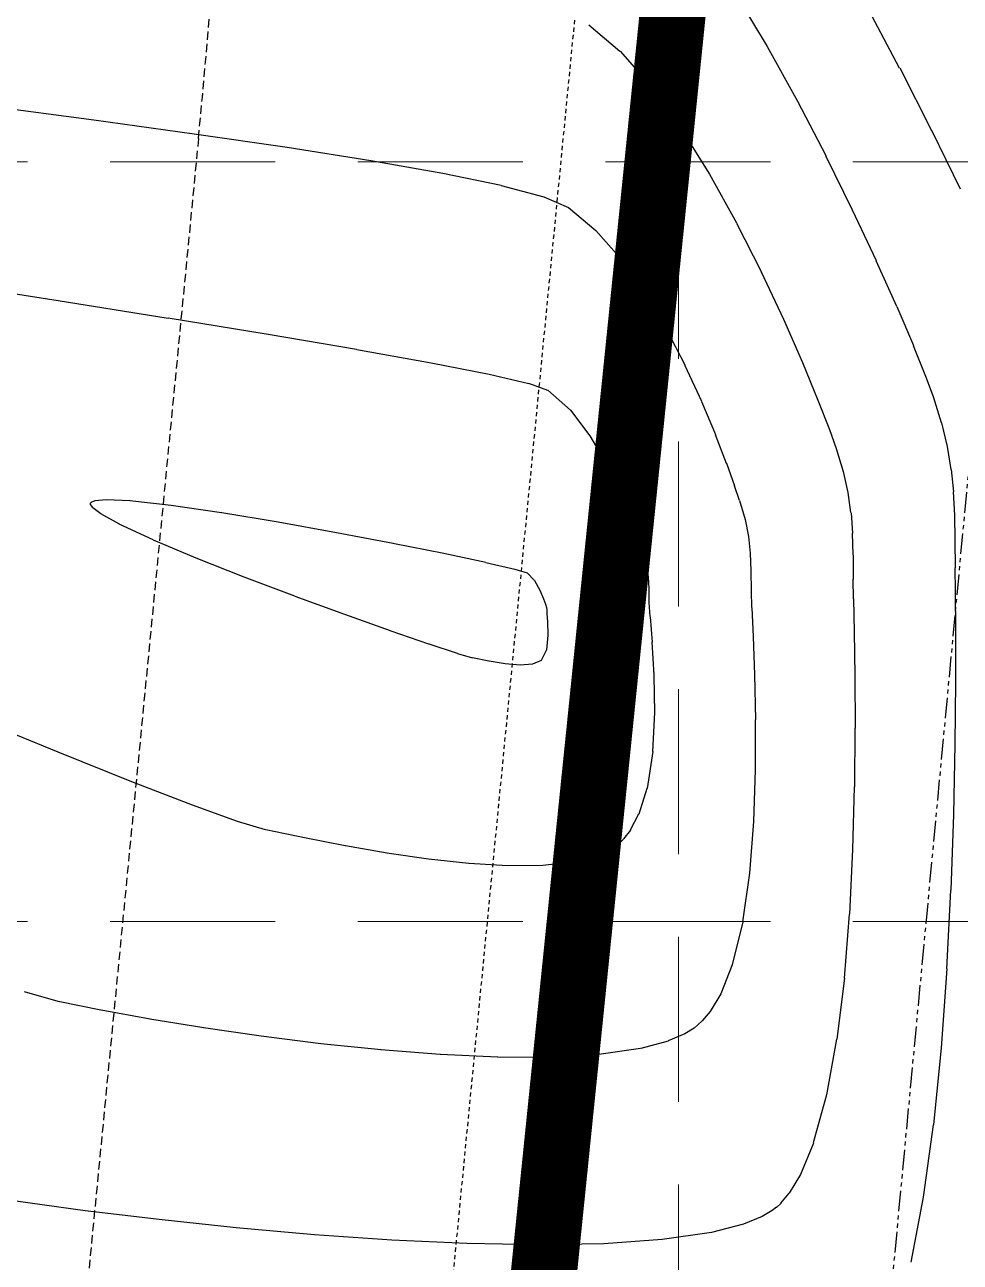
# Model space of a CAD drawing. Header units: inches. Extents: x 6967 to 7890, y 13663 to 15138.
# Drawn here: x 7754.01 to 7782.34, y 14712.21 to 14749.69 of the extents above; entities that cross this region are included whole.
import ezdxf

# ---------------------------------------------------------------- set-up
doc = ezdxf.new("R2010")
doc.units = ezdxf.units.IN
doc.header["$MEASUREMENT"] = 0
for name, pattern in [('DASHED', [0.75, 0.5, -0.25]), ('HIDDEN', [0.375, 0.25, -0.125]), ('xGWI003pt$0$HIDDEN2', [0.1875, 0.125, -0.0625]), ('xGWI003pt$0$PHANTOM2', [1.25, 0.625, -0.125, 0.125, -0.125, 0.125, -0.125]), ('XGWI003WS$0$DASHED2', [0.375, 0.25, -0.125])]:
    doc.linetypes.add(name, pattern=pattern)
for name, color, linetype in [('EC', 35, 'Continuous'), ('GRID', 254, 'HIDDEN'), ('LIMITS OF DISTURBANCE', 1, 'HIDDEN'), ('xGWI003pt$0$C-EASE-SSWR-N', 7, 'xGWI003pt$0$HIDDEN2'), ('xGWI003pt$0$ROW', 3, 'xGWI003pt$0$PHANTOM2'), ('XGWI003WS$0$C-SSWR-MAIN-N', 3, 'XGWI003WS$0$DASHED2')]:
    doc.layers.add(name, color=color, linetype=linetype)

msp = doc.modelspace()

# ---------------------------------------------------------------- linework, layer by layer
at = {"layer": 'EC', "color": 35, "extrusion": (0.857982, 0.51368, 0), "elevation": 14248.371}
msp.add_lwpolyline([(8661.627, 658), (8659.776, 658)], dxfattribs=at)
at = {"layer": 'EC', "color": 35, "extrusion": (0.88372, 0.468016, 0), "elevation": 13778.262}
msp.add_lwpolyline([(9394.256, 659), (9392.049, 659)], dxfattribs=at)
at = {"layer": 'EC', "color": 35, "extrusion": (-0.646702, -0.762743, 0), "elevation": -16275.801}
msp.add_lwpolyline([(-3611.311, 657), (-3610.077, 657)], dxfattribs=at)
at = {"layer": 'EC', "color": 35, "extrusion": (0.752074, 0.659079, 0), "elevation": 15565.829}
msp.add_lwpolyline([(5969.866, 657), (5968.453, 657)], dxfattribs=at)
at = {"layer": 'EC', "color": 35}
for points, elevation in [([(7776.497, 14749.03), (7777.413, 14747.376)], 658), ([(7772.965, 14747.83), (7773.873, 14746.566)], 657), ([(7752.889, 14747.232), (7756.094, 14746.807)], 656), ([(7756.094, 14746.807), (7759.138, 14746.388)], 656), ([(7773.873, 14746.566), (7774.743, 14745.164)], 657), ([(7759.138, 14746.388), (7761.958, 14745.978)], 656), ([(7781.467, 14746.495), (7782.342, 14744.724)], 659), ([(7761.958, 14745.978), (7764.49, 14745.578)], 656), ([(7774.743, 14745.164), (7775.561, 14743.688)], 657), ([(7768.438, 14744.826), (7769.725, 14744.48)], 656), ([(7770.471, 14744.157), (7771.304, 14743.459)], 656), ([(7771.304, 14743.459), (7772.078, 14742.578)], 656), ([(7751.465, 14741.889), (7755.017, 14741.338)], 655), ([(7758.345, 14740.811), (7761.381, 14740.316)], 655), ([(7776.985, 14740.771), (7777.562, 14739.457)], 657), ([(7780.919, 14739.977), (7781.294, 14739.048)], 658), ([(7777.562, 14739.457), (7778.032, 14738.324)], 657), ([(7781.294, 14739.048), (7781.525, 14738.428)], 658), ([(7769.849, 14738.623), (7770.532, 14738.015)], 655), ([(7778.032, 14738.324), (7778.379, 14737.435)], 657), ([(7781.525, 14738.428), (7781.769, 14737.639)], 658), ([(7770.532, 14738.015), (7771.126, 14737.241)], 655), ([(7771.126, 14737.241), (7771.629, 14736.381)], 655), ([(7781.943, 14736.914), (7782.061, 14736.225)], 658), ([(7756.476, 14735.311), (7757.195, 14735.279)], 654), ([(7772.042, 14735.517), (7772.362, 14734.73)], 655), ([(7756, 14735.2), (7756.023, 14735.233)], 654), ([(7756.001, 14735.16), (7756, 14735.2)], 654), ([(7756.31, 14734.876), (7756.066, 14735.063)], 654), ([(7775.654, 14735.283), (7775.824, 14734.71)], 656), ([(7759.975, 14734.918), (7761.679, 14734.636)], 654), ([(7782.169, 14734.836), (7782.183, 14734.078)], 658), ([(7759.194, 14733.538), (7757.903, 14734.082)], 654), ([(7772.587, 14734.101), (7772.718, 14733.711)], 655), ([(7782.183, 14734.078), (7782.187, 14733.239)], 658), ([(7760.654, 14732.961), (7759.194, 14733.538)], 654), ([(7772.83, 14733.32), (7772.887, 14732.967)], 655), ([(7776, 14733.15), (7776.004, 14732.542)], 656), ([(7762.186, 14732.38), (7760.654, 14732.961)], 654), ([(7772.887, 14732.967), (7772.908, 14732.607)], 655), ([(7772.908, 14732.607), (7772.912, 14732.194)], 655), ([(7776.004, 14732.542), (7776.022, 14732.036)], 656), ([(7769.783, 14732.139), (7769.792, 14732.11)], 654), ([(7779.105, 14732.3), (7779.126, 14731.306)], 657), ([(7769.82, 14731.845), (7769.838, 14731.619)], 654), ([(7773.004, 14730.998), (7773.064, 14729.994)], 655), ([(7782.195, 14729.789), (7782.176, 14727.902)], 658), ([(7773.026, 14727.674), (7772.854, 14726.559)], 655), ([(7772.353, 14725.293), (7772.141, 14725.029)], 655), ([(7771.92, 14724.835), (7771.689, 14724.69)], 655), ([(7771.283, 14724.511), (7770.64, 14724.342)], 655), ([(7779.082, 14724.706), (7778.983, 14722.751)], 657), ([(7768.629, 14724.217), (7767.465, 14724.284)], 655), ([(7769.698, 14724.231), (7768.629, 14724.217)], 655), ([(7775.431, 14721.215), (7775.086, 14720.339)], 656), ([(7775.086, 14720.339), (7774.769, 14719.805)], 656), ([(7774.278, 14719.303), (7774, 14719.131)], 656), ([(7774.397, 14719.396), (7774.278, 14719.303)], 656), ([(7774.527, 14719.518), (7774.397, 14719.396)], 656), ([(7768.325, 14718.422), (7766.596, 14718.498)], 656), ([(7771.401, 14718.504), (7769.942, 14718.419)], 656), ([(7777.499, 14714.868), (7777.157, 14714.301)], 657), ([(7776.772, 14713.876), (7776.645, 14713.778)], 657), ([(7775.773, 14713.362), (7774.809, 14713.112)], 657), ([(7773.315, 14712.894), (7771.548, 14712.772)], 657), ([(7771.548, 14712.772), (7769.56, 14712.736)], 657)]:
    msp.add_lwpolyline(points, dxfattribs=dict(at, elevation=elevation))
at = {"layer": 'EC', "color": 35, "extrusion": (0.890511, 0.454962, 0), "elevation": 13638.58}
msp.add_lwpolyline([(9593.76, 659), (9591.637, 659)], dxfattribs=at)
at = {"layer": 'EC', "color": 35, "extrusion": (0.887628, 0.46056, 0), "elevation": 13695.509}
msp.add_lwpolyline([(9508.222, 658), (9506.343, 658)], dxfattribs=at)
at = {"layer": 'EC', "color": 35, "extrusion": (-0.173723, -0.984795, 0), "elevation": -15870.236}
msp.add_lwpolyline([(5084.78, 656), (5086.995, 656)], dxfattribs=at)
at = {"layer": 'EC', "color": 35, "extrusion": (0.897629, 0.440752, 0), "elevation": 13481.203}
msp.add_lwpolyline([(9807.888, 658), (9806.074, 658)], dxfattribs=at)
at = {"layer": 'EC', "color": 35, "extrusion": (-0.203564, -0.979062, 0), "elevation": -16017.468}
msp.add_lwpolyline([(4602.459, 656), (4604.263, 656)], dxfattribs=at)
at = {"layer": 'EC', "color": 35, "extrusion": (-0.397549, -0.917581, 0), "elevation": -16618.1}
msp.add_lwpolyline([(1267.7, 656), (1268.512, 656)], dxfattribs=at)
at = {"layer": 'EC', "color": 35, "extrusion": (0.905859, 0.423579, 0), "elevation": 13292.029}
msp.add_lwpolyline([(10061.009, 658), (10059.316, 658)], dxfattribs=at)
at = {"layer": 'EC', "color": 35, "extrusion": (0.89219, 0.451661, 0), "elevation": 13596.426}
msp.add_lwpolyline([(9642.245, 657), (9640.58, 657)], dxfattribs=at)
at = {"layer": 'EC', "color": 35, "extrusion": (0.817604, 0.575781, 0), "elevation": 14842.977}
msp.add_lwpolyline([(7578.579, 656), (7577.343, 656)], dxfattribs=at)
at = {"layer": 'EC', "color": 35, "extrusion": (0.913015, 0.407926, 0), "elevation": 13116.932}
msp.add_lwpolyline([(10286.592, 658), (10285.074, 658)], dxfattribs=at)
at = {"layer": 'EC', "color": 35, "extrusion": (0.905279, 0.424817, 0), "elevation": 13302.474}
msp.add_lwpolyline([(10042.299, 657), (10040.718, 657)], dxfattribs=at)
at = {"layer": 'EC', "color": 35, "extrusion": (-0.156491, -0.987679, 0), "elevation": -15773.305}
msp.add_lwpolyline([(5352.588, 655), (5355.957, 655)], dxfattribs=at)
at = {"layer": 'EC', "color": 35, "extrusion": (0.8603, 0.509788, 0), "elevation": 14202.009}
msp.add_lwpolyline([(8719.692, 656), (8718.428, 656)], dxfattribs=at)
at = {"layer": 'EC', "color": 35, "extrusion": (0.919756, 0.392491, 0), "elevation": 12941.858}
msp.add_lwpolyline([(10504.521, 658), (10503.234, 658)], dxfattribs=at)
at = {"layer": 'EC', "color": 35, "extrusion": (-0.167231, -0.985918, 0), "elevation": -15830.684}
msp.add_lwpolyline([(5187.041, 655), (5189.757, 655)], dxfattribs=at)
at = {"layer": 'EC', "color": 35, "extrusion": (0.888901, 0.458099, 0), "elevation": 13662.417}
msp.add_lwpolyline([(9541.824, 656), (9540.572, 656)], dxfattribs=at)
at = {"layer": 'EC', "color": 35, "extrusion": (-0.176916, -0.984226, 0), "elevation": -15880.938}
msp.add_lwpolyline([(5033.878, 655), (5036.166, 655)], dxfattribs=at)
at = {"layer": 'EC', "color": 35, "extrusion": (-0.193418, -0.981117, 0), "elevation": -15963.265}
msp.add_lwpolyline([(4768.786, 655), (4770.58, 655)], dxfattribs=at)
at = {"layer": 'EC', "color": 35, "extrusion": (-0.227465, -0.973786, 0), "elevation": -16119.707}
msp.add_lwpolyline([(4211.808, 655), (4213.043, 655)], dxfattribs=at)
at = {"layer": 'EC', "color": 35, "extrusion": (0.90884, 0.417145, 0), "elevation": 13213.78}
msp.add_lwpolyline([(10152.841, 656), (10151.648, 656)], dxfattribs=at)
at = {"layer": 'EC', "color": 35, "extrusion": (-0.336264, -0.941768, 0), "elevation": -16493.082}
msp.add_lwpolyline([(2360.705, 655), (2361.317, 655)], dxfattribs=at)
at = {"layer": 'EC', "color": 35, "extrusion": (0.923184, 0.384357, 0), "elevation": 12842.07}
msp.add_lwpolyline([(10617.964, 656), (10616.878, 656)], dxfattribs=at)
at = {"layer": 'EC', "color": 35, "extrusion": (0.972142, 0.234394, 0), "elevation": 11019.399}
msp.add_lwpolyline([(12503.071, 658), (12502.325, 658)], dxfattribs=at)
at = {"layer": 'EC', "color": 35, "extrusion": (0.933698, 0.358063, 0), "elevation": 12536.298}
msp.add_lwpolyline([(10976.252, 656), (10975.32, 656)], dxfattribs=at)
at = {"layer": 'EC', "color": 35, "extrusion": (0.939996, 0.341187, 0), "elevation": 12339.858}
msp.add_lwpolyline([(11199.244, 657), (11198.628, 657)], dxfattribs=at)
at = {"layer": 'EC', "color": 35, "extrusion": (0.956781, 0.290809, 0), "elevation": 11728.014}
msp.add_lwpolyline([(11837.865, 657), (11837.136, 657)], dxfattribs=at)
at = {"layer": 'EC', "color": 35, "extrusion": (0.902487, 0.430717, 0), "elevation": 13361.009}
msp.add_lwpolyline([(9952.015, 655), (9951.057, 655)], dxfattribs=at)
at = {"layer": 'EC', "color": 35, "extrusion": (0.941312, 0.337538, 0), "elevation": 12293.043}
msp.add_lwpolyline([(11247.111, 656), (11246.386, 656)], dxfattribs=at)
at = {"layer": 'EC', "color": 35, "extrusion": (0.975944, 0.21802, 0), "elevation": 10804.453}
msp.add_lwpolyline([(12685.735, 657), (12685.083, 657)], dxfattribs=at)
at = {"layer": 'EC', "color": 35, "extrusion": (0.994607, 0.103713, 0), "elevation": 9268.436}
msp.add_lwpolyline([(13849.653, 658), (13848.966, 658)], dxfattribs=at)
at = {"layer": 'EC', "color": 35, "extrusion": (0.945977, 0.324233, 0), "elevation": 12133.251}
msp.add_lwpolyline([(11418.594, 656), (11418.125, 656)], dxfattribs=at)
at = {"layer": 'EC', "color": 35, "extrusion": (0.087182, -0.996192, 0), "elevation": -14002.981}
msp.add_lwpolyline([(9011.256, 654), (9011.595, 654)], dxfattribs=at)
at = {"layer": 'EC', "color": 35, "extrusion": (0.990133, 0.140128, 0), "elevation": 9767.045}
msp.add_lwpolyline([(13500.089, 657), (13499.473, 657)], dxfattribs=at)
at = {"layer": 'EC', "color": 35, "extrusion": (0.998625, 0.052422, 0), "elevation": 8543.898}
msp.add_lwpolyline([(14307.326, 658), (14306.619, 658)], dxfattribs=at)
at = {"layer": 'EC', "color": 35, "extrusion": (0.832208, 0.554464, 0), "elevation": 14624.717}
msp.add_lwpolyline([(7962.179, 654), (7962.295, 654)], dxfattribs=at)
at = {"layer": 'EC', "color": 35, "extrusion": (0.38518, -0.922842, 0), "elevation": -10610.826}
msp.add_lwpolyline([(12833.291, 654), (12833.417, 654)], dxfattribs=at)
at = {"layer": 'EC', "color": 35, "extrusion": (-0.109785, -0.993955, 0), "elevation": -15497.835}
msp.add_lwpolyline([(6092.586, 654), (6093.842, 654)], dxfattribs=at)
at = {"layer": 'EC', "color": 35, "extrusion": (-0.14379, -0.989608, 0), "elevation": -15697.605}
msp.add_lwpolyline([(5559.047, 654), (5560.595, 654)], dxfattribs=at)
at = {"layer": 'EC', "color": 35, "extrusion": (0.486613, 0.873618, 0), "elevation": 16646.969}
msp.add_lwpolyline([(393.483, 654), (394.132, 654)], dxfattribs=at)
at = {"layer": 'EC', "color": 35, "extrusion": (0.42253, 0.906349, 0), "elevation": 16632.167}
msp.add_lwpolyline([(-805.766, 654), (-804.633, 654)], dxfattribs=at)
at = {"layer": 'EC', "color": 35, "extrusion": (-0.176928, -0.984224, 0), "elevation": -15875.436}
msp.add_lwpolyline([(5032.265, 654), (5034.057, 654)], dxfattribs=at)
at = {"layer": 'EC', "color": 35, "extrusion": (0.941179, 0.337909, 0), "elevation": 12294.18}
msp.add_lwpolyline([(11241.664, 655), (11240.995, 655)], dxfattribs=at)
at = {"layer": 'EC', "color": 35, "extrusion": (0.98085, 0.194765, 0), "elevation": 10496.727}
msp.add_lwpolyline([(12938.077, 656), (12937.548, 656)], dxfattribs=at)
at = {"layer": 'EC', "color": 35, "extrusion": (0.997405, 0.071999, 0), "elevation": 8819.743}
msp.add_lwpolyline([(14136.586, 657), (14135.966, 657)], dxfattribs=at)
at = {"layer": 'EC', "color": 35, "extrusion": (0.187545, 0.982256, 0), "elevation": 15928.866}
msp.add_lwpolyline([(-4862.348, 654), (-4864.09, 654)], dxfattribs=at)
at = {"layer": 'EC', "color": 35, "extrusion": (0.994555, 0.104213, 0), "elevation": 9269.08}
msp.add_lwpolyline([(13843.611, 656), (13843.103, 656)], dxfattribs=at)
at = {"layer": 'EC', "color": 35, "extrusion": (0.999663, 0.025974, 0), "elevation": 8159.154}
msp.add_lwpolyline([(14527.272, 657), (14526.609, 657)], dxfattribs=at)
at = {"layer": 'EC', "color": 35, "extrusion": (-0.197379, -0.980327, 0), "elevation": -15976.813}
msp.add_lwpolyline([(4704.208, 654), (4705.785, 654)], dxfattribs=at)
at = {"layer": 'EC', "color": 35, "extrusion": (-0.20875, -0.977969, 0), "elevation": -16030.383}
msp.add_lwpolyline([(4519.935, 654), (4521.232, 654)], dxfattribs=at)
at = {"layer": 'EC', "color": 35, "extrusion": (0.961724, 0.274018, 0), "elevation": 11512.521}
msp.add_lwpolyline([(12039.903, 655), (12039.496, 655)], dxfattribs=at)
at = {"layer": 'EC', "color": 35, "extrusion": (0.999299, 0.037438, 0), "elevation": 8322.127}
msp.add_lwpolyline([(14432.239, 656), (14431.703, 656)], dxfattribs=at)
at = {"layer": 'EC', "color": 35, "extrusion": (0.999985, 0.005402, 0), "elevation": 7858.573}
msp.add_lwpolyline([(14691.392, 657), (14690.651, 657)], dxfattribs=at)
at = {"layer": 'EC', "color": 35, "extrusion": (-0.227403, -0.973801, 0), "elevation": -16113.863}
msp.add_lwpolyline([(4214.039, 654), (4214.942, 654)], dxfattribs=at)
at = {"layer": 'EC', "color": 35, "extrusion": (-0.290892, -0.956756, 0), "elevation": -16355.976}
msp.add_lwpolyline([(3147.123, 654), (3147.518, 654)], dxfattribs=at)
at = {"layer": 'EC', "color": 35, "extrusion": (0.721159, 0.69277, 0), "elevation": 15809.486}
msp.add_lwpolyline([(5242.612, 654), (5242.293, 654)], dxfattribs=at)
at = {"layer": 'EC', "color": 35, "extrusion": (0.999979, 0.00646, 0), "elevation": 7877.196}
msp.add_lwpolyline([(14682.662, 658), (14681.957, 658)], dxfattribs=at)
at = {"layer": 'EC', "color": 35, "extrusion": (0.868171, 0.496265, 0), "elevation": 14056.61}
msp.add_lwpolyline([(8934.942, 654), (8934.604, 654)], dxfattribs=at)
at = {"layer": 'EC', "color": 35, "extrusion": (0.999859, 0.016807, 0), "elevation": 8025.606}
msp.add_lwpolyline([(14600.07, 657), (14599.479, 657)], dxfattribs=at)
at = {"layer": 'EC', "color": 35, "extrusion": (-0.344013, -0.938965, 0), "elevation": -16503.48}
msp.add_lwpolyline([(2221.904, 654), (2220.297, 654)], dxfattribs=at)
at = {"layer": 'EC', "color": 35, "extrusion": (0.922982, 0.384844, 0), "elevation": 12840.947}
msp.add_lwpolyline([(10607.805, 654), (10607.513, 654)], dxfattribs=at)
at = {"layer": 'EC', "color": 35, "extrusion": (0.999989, 0.004615, 0), "elevation": 7850.098}
msp.add_lwpolyline([(14696.464, 658), (14695.288, 658)], dxfattribs=at)
at = {"layer": 'EC', "color": 35, "extrusion": (0.945213, 0.326455, 0), "elevation": 12153.473}
msp.add_lwpolyline([(11388.693, 654), (11388.526, 654)], dxfattribs=at)
at = {"layer": 'EC', "color": 35, "extrusion": (0.973348, 0.229332, 0), "elevation": 10941.256}
msp.add_lwpolyline([(12557.612, 654), (12557.553, 654)], dxfattribs=at)
at = {"layer": 'EC', "color": 35, "extrusion": (0.991943, 0.126684, 0), "elevation": 9573.523}
msp.add_lwpolyline([(13629.045, 654), (13628.958, 654)], dxfattribs=at)
at = {"layer": 'EC', "color": 35, "extrusion": (0.999511, 0.031279, 0), "elevation": 8226.818}
msp.add_lwpolyline([(14481.723, 654), (14481.603, 654)], dxfattribs=at)
at = {"layer": 'EC', "color": 35, "extrusion": (0.997635, 0.068732, 0), "elevation": 8767.102}
msp.add_lwpolyline([(14163.107, 655), (14162.677, 655)], dxfattribs=at)
at = {"layer": 'EC', "color": 35, "extrusion": (0.998881, 0.047297, 0), "elevation": 8464.105}
msp.add_lwpolyline([(14347.764, 656), (14346.893, 656)], dxfattribs=at)
at = {"layer": 'EC', "color": 35, "extrusion": (-0.335105, -0.942181, 0), "elevation": -16481.697}
msp.add_lwpolyline([(2379.576, 654), (2378.101, 654)], dxfattribs=at)
at = {"layer": 'EC', "color": 35, "extrusion": (0.999325, 0.036723, 0), "elevation": 8305.585}
msp.add_lwpolyline([(14436.351, 654), (14435.935, 654)], dxfattribs=at)
at = {"layer": 'EC', "color": 35, "extrusion": (0.996642, 0.081877, 0), "elevation": 8953.041}
msp.add_lwpolyline([(14045.873, 655), (14045.104, 655)], dxfattribs=at)
at = {"layer": 'EC', "color": 35, "extrusion": (0.325877, 0.945412, 0), "elevation": 16457.646}
msp.add_lwpolyline([(-2541.834, 654), (-2540.593, 654)], dxfattribs=at)
at = {"layer": 'EC', "color": 35, "extrusion": (0.995115, -0.098723, 0), "elevation": 6277.585}
msp.add_lwpolyline([(15426.305, 654), (15425.856, 654)], dxfattribs=at)
at = {"layer": 'EC', "color": 35, "extrusion": (0.999896, 0.014414, 0), "elevation": 7990.658}
msp.add_lwpolyline([(14617.646, 657), (14616.319, 657)], dxfattribs=at)
at = {"layer": 'EC', "color": 35, "extrusion": (0.999999, -0.001562, 0), "elevation": 7759.177}
msp.add_lwpolyline([(14743.497, 658), (14741.927, 658)], dxfattribs=at)
at = {"layer": 'EC', "color": 35, "extrusion": (0.313013, 0.949749, 0), "elevation": 16421.623}
msp.add_lwpolyline([(-2765.927, 654), (-2765.019, 654)], dxfattribs=at)
at = {"layer": 'EC', "color": 35, "extrusion": (0.999232, 0.039183, 0), "elevation": 8347.309}
msp.add_lwpolyline([(14415.16, 656), (14414, 656)], dxfattribs=at)
at = {"layer": 'EC', "color": 35, "extrusion": (0.280452, 0.959868, 0), "elevation": 16317.778}
msp.add_lwpolyline([(-3324.651, 654), (-3324.178, 654)], dxfattribs=at)
at = {"layer": 'EC', "color": 35, "extrusion": (-0.198322, -0.980137, 0), "elevation": -15978.4}
msp.add_lwpolyline([(4692.402, 654), (4691.9, 654)], dxfattribs=at)
at = {"layer": 'EC', "color": 35, "extrusion": (-0.395862, 0.91831, 0), "elevation": 10451.399}
msp.add_lwpolyline([(-12966.166, 654), (-12965.881, 654)], dxfattribs=at)
at = {"layer": 'EC', "color": 35, "extrusion": (0.893189, -0.449681, 0), "elevation": 315.764}
msp.add_lwpolyline([(16651.288, 654), (16650.93, 654)], dxfattribs=at)
at = {"layer": 'EC', "color": 35, "extrusion": (0.158787, 0.987313, 0), "elevation": 15776.993}
msp.add_lwpolyline([(-5331.014, 654), (-5330.516, 654)], dxfattribs=at)
at = {"layer": 'EC', "color": 35, "extrusion": (-0.081223, -0.996696, 0), "elevation": -15312.648}
msp.add_lwpolyline([(6546.907, 654), (6546.452, 654)], dxfattribs=at)
at = {"layer": 'EC', "color": 35, "extrusion": (0.071384, -0.997449, 0), "elevation": -14138.136}
msp.add_lwpolyline([(8801.076, 654), (8800.698, 654)], dxfattribs=at)
at = {"layer": 'EC', "color": 35, "extrusion": (0.999856, 0.016961, 0), "elevation": 8021.777}
msp.add_lwpolyline([(14596.038, 655), (14594.897, 655)], dxfattribs=at)
at = {"layer": 'EC', "color": 35, "extrusion": (0.999743, 0.022675, 0), "elevation": 8108.112}
msp.add_lwpolyline([(14549.896, 656), (14548.524, 656)], dxfattribs=at)
at = {"layer": 'EC', "color": 35, "extrusion": (0.999991, 0.004183, 0), "elevation": 7840.696}
msp.add_lwpolyline([(14697.309, 657), (14695.72, 657)], dxfattribs=at)
at = {"layer": 'EC', "color": 35, "extrusion": (-0.378131, -0.925752, 0), "elevation": -16566.57}
msp.add_lwpolyline([(1610.238, 655), (1607.454, 655)], dxfattribs=at)
at = {"layer": 'EC', "color": 35, "extrusion": (0.998804, -0.048883, 0), "elevation": 7043.793}
msp.add_lwpolyline([(15091.219, 655), (15090.04, 655)], dxfattribs=at)
at = {"layer": 'EC', "color": 35, "extrusion": (0.999999, -0.001169, 0), "elevation": 7758.91}
msp.add_lwpolyline([(14737.718, 656), (14736.208, 656)], dxfattribs=at)
at = {"layer": 'EC', "color": 35, "extrusion": (0.999953, -0.009662, 0), "elevation": 7636.485}
msp.add_lwpolyline([(14802.864, 657), (14801.082, 657)], dxfattribs=at)
at = {"layer": 'EC', "color": 35, "extrusion": (0.999782, -0.020876, 0), "elevation": 7473.024}
msp.add_lwpolyline([(14887.151, 658), (14885.021, 658)], dxfattribs=at)
at = {"layer": 'EC', "color": 35, "extrusion": (-0.371394, -0.928475, 0), "elevation": -16554.432}
msp.add_lwpolyline([(1732.98, 655), (1730.574, 655)], dxfattribs=at)
at = {"layer": 'EC', "color": 35, "extrusion": (0.999428, -0.033828, 0), "elevation": 7273.491}
msp.add_lwpolyline([(14981.75, 656), (14980.177, 656)], dxfattribs=at)
at = {"layer": 'EC', "color": 35, "extrusion": (-0.360153, -0.932893, 0), "elevation": -16532.293}
msp.add_lwpolyline([(1934.762, 655), (1932.799, 655)], dxfattribs=at)
at = {"layer": 'EC', "color": 35, "extrusion": (0.954426, -0.298447, 0), "elevation": 3023.511}
msp.add_lwpolyline([(16375.2, 655), (16374.383, 655)], dxfattribs=at)
at = {"layer": 'EC', "color": 35, "extrusion": (0.99962, -0.02755, 0), "elevation": 7370.46}
msp.add_lwpolyline([(14935.336, 657), (14933.432, 657)], dxfattribs=at)
at = {"layer": 'EC', "color": 35, "extrusion": (-0.338695, -0.940896, 0), "elevation": -16483.651}
msp.add_lwpolyline([(2314.307, 655), (2312.852, 655)], dxfattribs=at)
at = {"layer": 'EC', "color": 35, "extrusion": (0.284191, 0.958768, 0), "elevation": 16323.843}
msp.add_lwpolyline([(-3256.482, 655), (-3255.597, 655)], dxfattribs=at)
at = {"layer": 'EC', "color": 35, "extrusion": (0.88353, -0.468375, 0), "elevation": -29.863}
msp.add_lwpolyline([(16651.16, 655), (16650.611, 655)], dxfattribs=at)
at = {"layer": 'EC', "color": 35, "extrusion": (0.999414, -0.034234, 0), "elevation": 7273.451}
msp.add_lwpolyline([(14983.553, 658), (14981.258, 658)], dxfattribs=at)
at = {"layer": 'EC', "color": 35, "extrusion": (-0.204492, -0.978868, 0), "elevation": -16001.261}
msp.add_lwpolyline([(4587.287, 655), (4586.086, 655)], dxfattribs=at)
at = {"layer": 'EC', "color": 35, "extrusion": (0.996891, -0.078795, 0), "elevation": 6591.603}
msp.add_lwpolyline([(15292.486, 656), (15290.922, 656)], dxfattribs=at)
at = {"layer": 'EC', "color": 35, "extrusion": (-0.191256, -0.98154, 0), "elevation": -15937.862}
msp.add_lwpolyline([(4804.185, 655), (4802.926, 655)], dxfattribs=at)
at = {"layer": 'EC', "color": 35, "extrusion": (-0.171821, -0.985128, 0), "elevation": -15839.805}
msp.add_lwpolyline([(5119.507, 655), (5118.223, 655)], dxfattribs=at)
at = {"layer": 'EC', "color": 35, "extrusion": (-0.619591, 0.784925, 0), "elevation": 6742.471}
msp.add_lwpolyline([(-15223.882, 655), (-15223.751, 655)], dxfattribs=at)
at = {"layer": 'EC', "color": 35, "extrusion": (0.686808, -0.726839, 0), "elevation": -5364.751}
msp.add_lwpolyline([(15762.363, 655), (15762.2, 655)], dxfattribs=at)
at = {"layer": 'EC', "color": 35, "extrusion": (-0.144972, -0.989436, 0), "elevation": -15694.753}
msp.add_lwpolyline([(5549.564, 655), (5548.288, 655)], dxfattribs=at)
at = {"layer": 'EC', "color": 35, "extrusion": (0.40273, -0.915319, 0), "elevation": -10347.892}
msp.add_lwpolyline([(13043.648, 655), (13043.204, 655)], dxfattribs=at)
at = {"layer": 'EC', "color": 35, "extrusion": (-0.108373, -0.99411, 0), "elevation": -15479.349}
msp.add_lwpolyline([(6125.996, 655), (6124.76, 655)], dxfattribs=at)
at = {"layer": 'EC', "color": 35, "extrusion": (0.117016, -0.99313, 0), "elevation": -13713.894}
msp.add_lwpolyline([(9440.244, 655), (9439.295, 655)], dxfattribs=at)
at = {"layer": 'EC', "color": 35, "extrusion": (0.989785, -0.142571, 0), "elevation": 5597.308}
msp.add_lwpolyline([(15682.209, 656), (15680.723, 656)], dxfattribs=at)
at = {"layer": 'EC', "color": 35, "extrusion": (0.998703, -0.050908, 0), "elevation": 7022.418}
msp.add_lwpolyline([(15100.557, 658), (15098.172, 658)], dxfattribs=at)
at = {"layer": 'EC', "color": 35, "extrusion": (0.996725, -0.080871, 0), "elevation": 6562.859}
msp.add_lwpolyline([(15303.622, 657), (15301.68, 657)], dxfattribs=at)
at = {"layer": 'EC', "color": 35, "extrusion": (0.971465, -0.237182, 0), "elevation": 4061.958}
msp.add_lwpolyline([(16146.685, 656), (16145.34, 656)], dxfattribs=at)
at = {"layer": 'EC', "color": 35, "extrusion": (0.997399, -0.072082, 0), "elevation": 6700.566}
msp.add_lwpolyline([(15243.739, 658), (15241.338, 658)], dxfattribs=at)
at = {"layer": 'EC', "color": 35, "extrusion": (0.992566, -0.121705, 0), "elevation": 5929.409}
msp.add_lwpolyline([(15558.105, 657), (15556.244, 657)], dxfattribs=at)
at = {"layer": 'EC', "color": 35, "extrusion": (-0.273213, -0.961954, 0), "elevation": -16278.834}
msp.add_lwpolyline([(3438.248, 656), (3437.187, 656)], dxfattribs=at)
at = {"layer": 'EC', "color": 35, "extrusion": (-0.198243, -0.980153, 0), "elevation": -15965.337}
msp.add_lwpolyline([(4684.261, 656), (4682.948, 656)], dxfattribs=at)
at = {"layer": 'EC', "color": 35, "extrusion": (-0.179364, -0.983783, 0), "elevation": -15872.333}
msp.add_lwpolyline([(4991.83, 656), (4990.323, 656)], dxfattribs=at)
at = {"layer": 'EC', "color": 35, "extrusion": (-0.161981, -0.986794, 0), "elevation": -15781.803}
msp.add_lwpolyline([(5272.71, 656), (5271.055, 656)], dxfattribs=at)
at = {"layer": 'EC', "color": 35, "extrusion": (0.765751, -0.643137, 0), "elevation": -3513.32}
msp.add_lwpolyline([(16271.948, 656), (16271.572, 656)], dxfattribs=at)
at = {"layer": 'EC', "color": 35, "extrusion": (-0.144373, -0.989523, 0), "elevation": -15685.354}
msp.add_lwpolyline([(5554.818, 656), (5553.058, 656)], dxfattribs=at)
at = {"layer": 'EC', "color": 35, "extrusion": (-0.125262, -0.992124, 0), "elevation": -15575.304}
msp.add_lwpolyline([(5858.117, 656), (5856.299, 656)], dxfattribs=at)
at = {"layer": 'EC', "color": 35, "extrusion": (-0.103377, -0.994642, 0), "elevation": -15442.481}
msp.add_lwpolyline([(6201.626, 656), (6199.793, 656)], dxfattribs=at)
at = {"layer": 'EC', "color": 35, "extrusion": (0.261393, -0.965232, 0), "elevation": -12175.231}
msp.add_lwpolyline([(11350.651, 656), (11349.789, 656)], dxfattribs=at)
at = {"layer": 'EC', "color": 35, "extrusion": (0.396466, -0.918049, 0), "elevation": -10430.763}
msp.add_lwpolyline([(12972.551, 656), (12971.998, 656)], dxfattribs=at)
at = {"layer": 'EC', "color": 35, "extrusion": (0.983829, -0.179108, 0), "elevation": 5016.526}
msp.add_lwpolyline([(15874.164, 657), (15872.449, 657)], dxfattribs=at)
at = {"layer": 'EC', "color": 35, "extrusion": (-0.077148, -0.99702, 0), "elevation": -15273.81}
msp.add_lwpolyline([(6607.944, 656), (6606.14, 656)], dxfattribs=at)
at = {"layer": 'EC', "color": 35, "extrusion": (0.143804, -0.989606, 0), "elevation": -13447.965}
msp.add_lwpolyline([(9808.477, 656), (9807.205, 656)], dxfattribs=at)
at = {"layer": 'EC', "color": 35, "extrusion": (0.995021, -0.099664, 0), "elevation": 6276.093}
msp.add_lwpolyline([(15420.98, 658), (15418.638, 658)], dxfattribs=at)
at = {"layer": 'EC', "color": 35, "extrusion": (-0.001412, -0.999999, 0), "elevation": -14729.372}
msp.add_lwpolyline([(7749.158, 656), (7747.542, 656)], dxfattribs=at)
at = {"layer": 'EC', "color": 35, "extrusion": (0.964469, -0.264196, 0), "elevation": 3613.672}
msp.add_lwpolyline([(16249.355, 657), (16247.843, 657)], dxfattribs=at)
at = {"layer": 'EC', "color": 35, "extrusion": (0.990592, -0.136851, 0), "elevation": 5694.361}
msp.add_lwpolyline([(15642.825, 658), (15640.615, 658)], dxfattribs=at)
at = {"layer": 'EC', "color": 35, "extrusion": (0.924419, -0.381379, 0), "elevation": 1577.732}
msp.add_lwpolyline([(16569.906, 657), (16568.875, 657)], dxfattribs=at)
at = {"layer": 'EC', "color": 35, "extrusion": (-0.134448, -0.990921, 0), "elevation": -15622.936}
msp.add_lwpolyline([(5707.182, 657), (5705.057, 657)], dxfattribs=at)
at = {"layer": 'EC', "color": 35, "extrusion": (0.682764, -0.730639, 0), "elevation": -5440.823}
msp.add_lwpolyline([(15728.303, 657), (15728.12, 657)], dxfattribs=at)
at = {"layer": 'EC', "color": 35, "extrusion": (0.765674, -0.643229, 0), "elevation": -3509.903}
msp.add_lwpolyline([(16268.847, 657), (16268.456, 657)], dxfattribs=at)
at = {"layer": 'EC', "color": 35, "extrusion": (0.981916, -0.189318, 0), "elevation": 4854.848}
msp.add_lwpolyline([(15921.213, 658), (15919.204, 658)], dxfattribs=at)
at = {"layer": 'EC', "color": 35, "extrusion": (-0.119517, -0.992832, 0), "elevation": -15535.258}
msp.add_lwpolyline([(5943.958, 657), (5941.699, 657)], dxfattribs=at)
at = {"layer": 'EC', "color": 35, "extrusion": (-0.381413, 0.924405, 0), "elevation": 10635.322}
msp.add_lwpolyline([(-12800.445, 657), (-12799.828, 657)], dxfattribs=at)
at = {"layer": 'EC', "color": 35, "extrusion": (0.514007, -0.857786, 0), "elevation": -8624.027}
msp.add_lwpolyline([(14233.68, 657), (14233.328, 657)], dxfattribs=at)
at = {"layer": 'EC', "color": 35, "extrusion": (-0.104303, -0.994546, 0), "elevation": -15442.438}
msp.add_lwpolyline([(6183.443, 657), (6181.101, 657)], dxfattribs=at)
at = {"layer": 'EC', "color": 35, "extrusion": (-0.087838, -0.996135, 0), "elevation": -15338.042}
msp.add_lwpolyline([(6440.409, 657), (6438.036, 657)], dxfattribs=at)
at = {"layer": 'EC', "color": 35, "extrusion": (-0.069083, -0.997611, 0), "elevation": -15214.168}
msp.add_lwpolyline([(6730.166, 657), (6727.814, 657)], dxfattribs=at)
at = {"layer": 'EC', "color": 35, "extrusion": (-0.046705, -0.998909, 0), "elevation": -15059.497}
msp.add_lwpolyline([(7071.765, 657), (7069.484, 657)], dxfattribs=at)
at = {"layer": 'EC', "color": 35, "extrusion": (0.14437, -0.989524, 0), "elevation": -13436.527}
msp.add_lwpolyline([(9817.487, 657), (9815.978, 657)], dxfattribs=at)
at = {"layer": 'EC', "color": 35, "extrusion": (-0.01876, -0.999824, 0), "elevation": -14855.904}
msp.add_lwpolyline([(7492.182, 657), (7490.022, 657)], dxfattribs=at)
at = {"layer": 'GRID', "color": 252, "linetype": 'HIDDEN', "lineweight": 0, "ltscale": 20}
for p, q in [((7773.887, 13779.568), (7773.773, 15114.087)), ((6991.593, 14745.534), (7865.68, 14745.534)), ((6991.593, 14722.532), (7865.68, 14722.532))]:
    msp.add_line(p, q, dxfattribs=at)
at = {"layer": 'LIMITS OF DISTURBANCE', "linetype": 'DASHED', "ltscale": 25, "const_width": 2}
msp.add_lwpolyline([(7759.656, 14613.388), (7774.169, 14755.274), (7775.918, 14902.635), (7788.163, 14966.344), (7787.402, 14991.653), (7754.331, 14991.837), (7754.051, 14970.157), (7741.581, 14905.859), (7739.485, 14757.068), (7725.702, 14611.8)], dxfattribs=at)
at = {"layer": 'xGWI003pt$0$C-EASE-SSWR-N'}
msp.add_line((7757.098, 14609.734), (7771.221, 14755.557), dxfattribs=at)
at = {"layer": 'xGWI003pt$0$ROW', "color": 7}
msp.add_line((7772.503, 14629.128), (7784.514, 14756.454), dxfattribs=at)
at = {"layer": 'XGWI003WS$0$C-SSWR-MAIN-N', "color": 30}
msp.add_lwpolyline([(7772.547, 15009.921), (7771.898, 14971.261, -0.042072), (7767.669, 14929.477), (7766.567, 14923.586, 0.042072), (7762.337, 14881.802), (7760.397, 14766.156, -0.019946), (7759.268, 14746.25), (7747.107, 14620.686, 0.020781), (7745.965, 14599.945), (7741.326, 14254.714), (7560.357, 14227.313)], format="xyb", dxfattribs=at)

doc.saveas('drawing.dxf')
